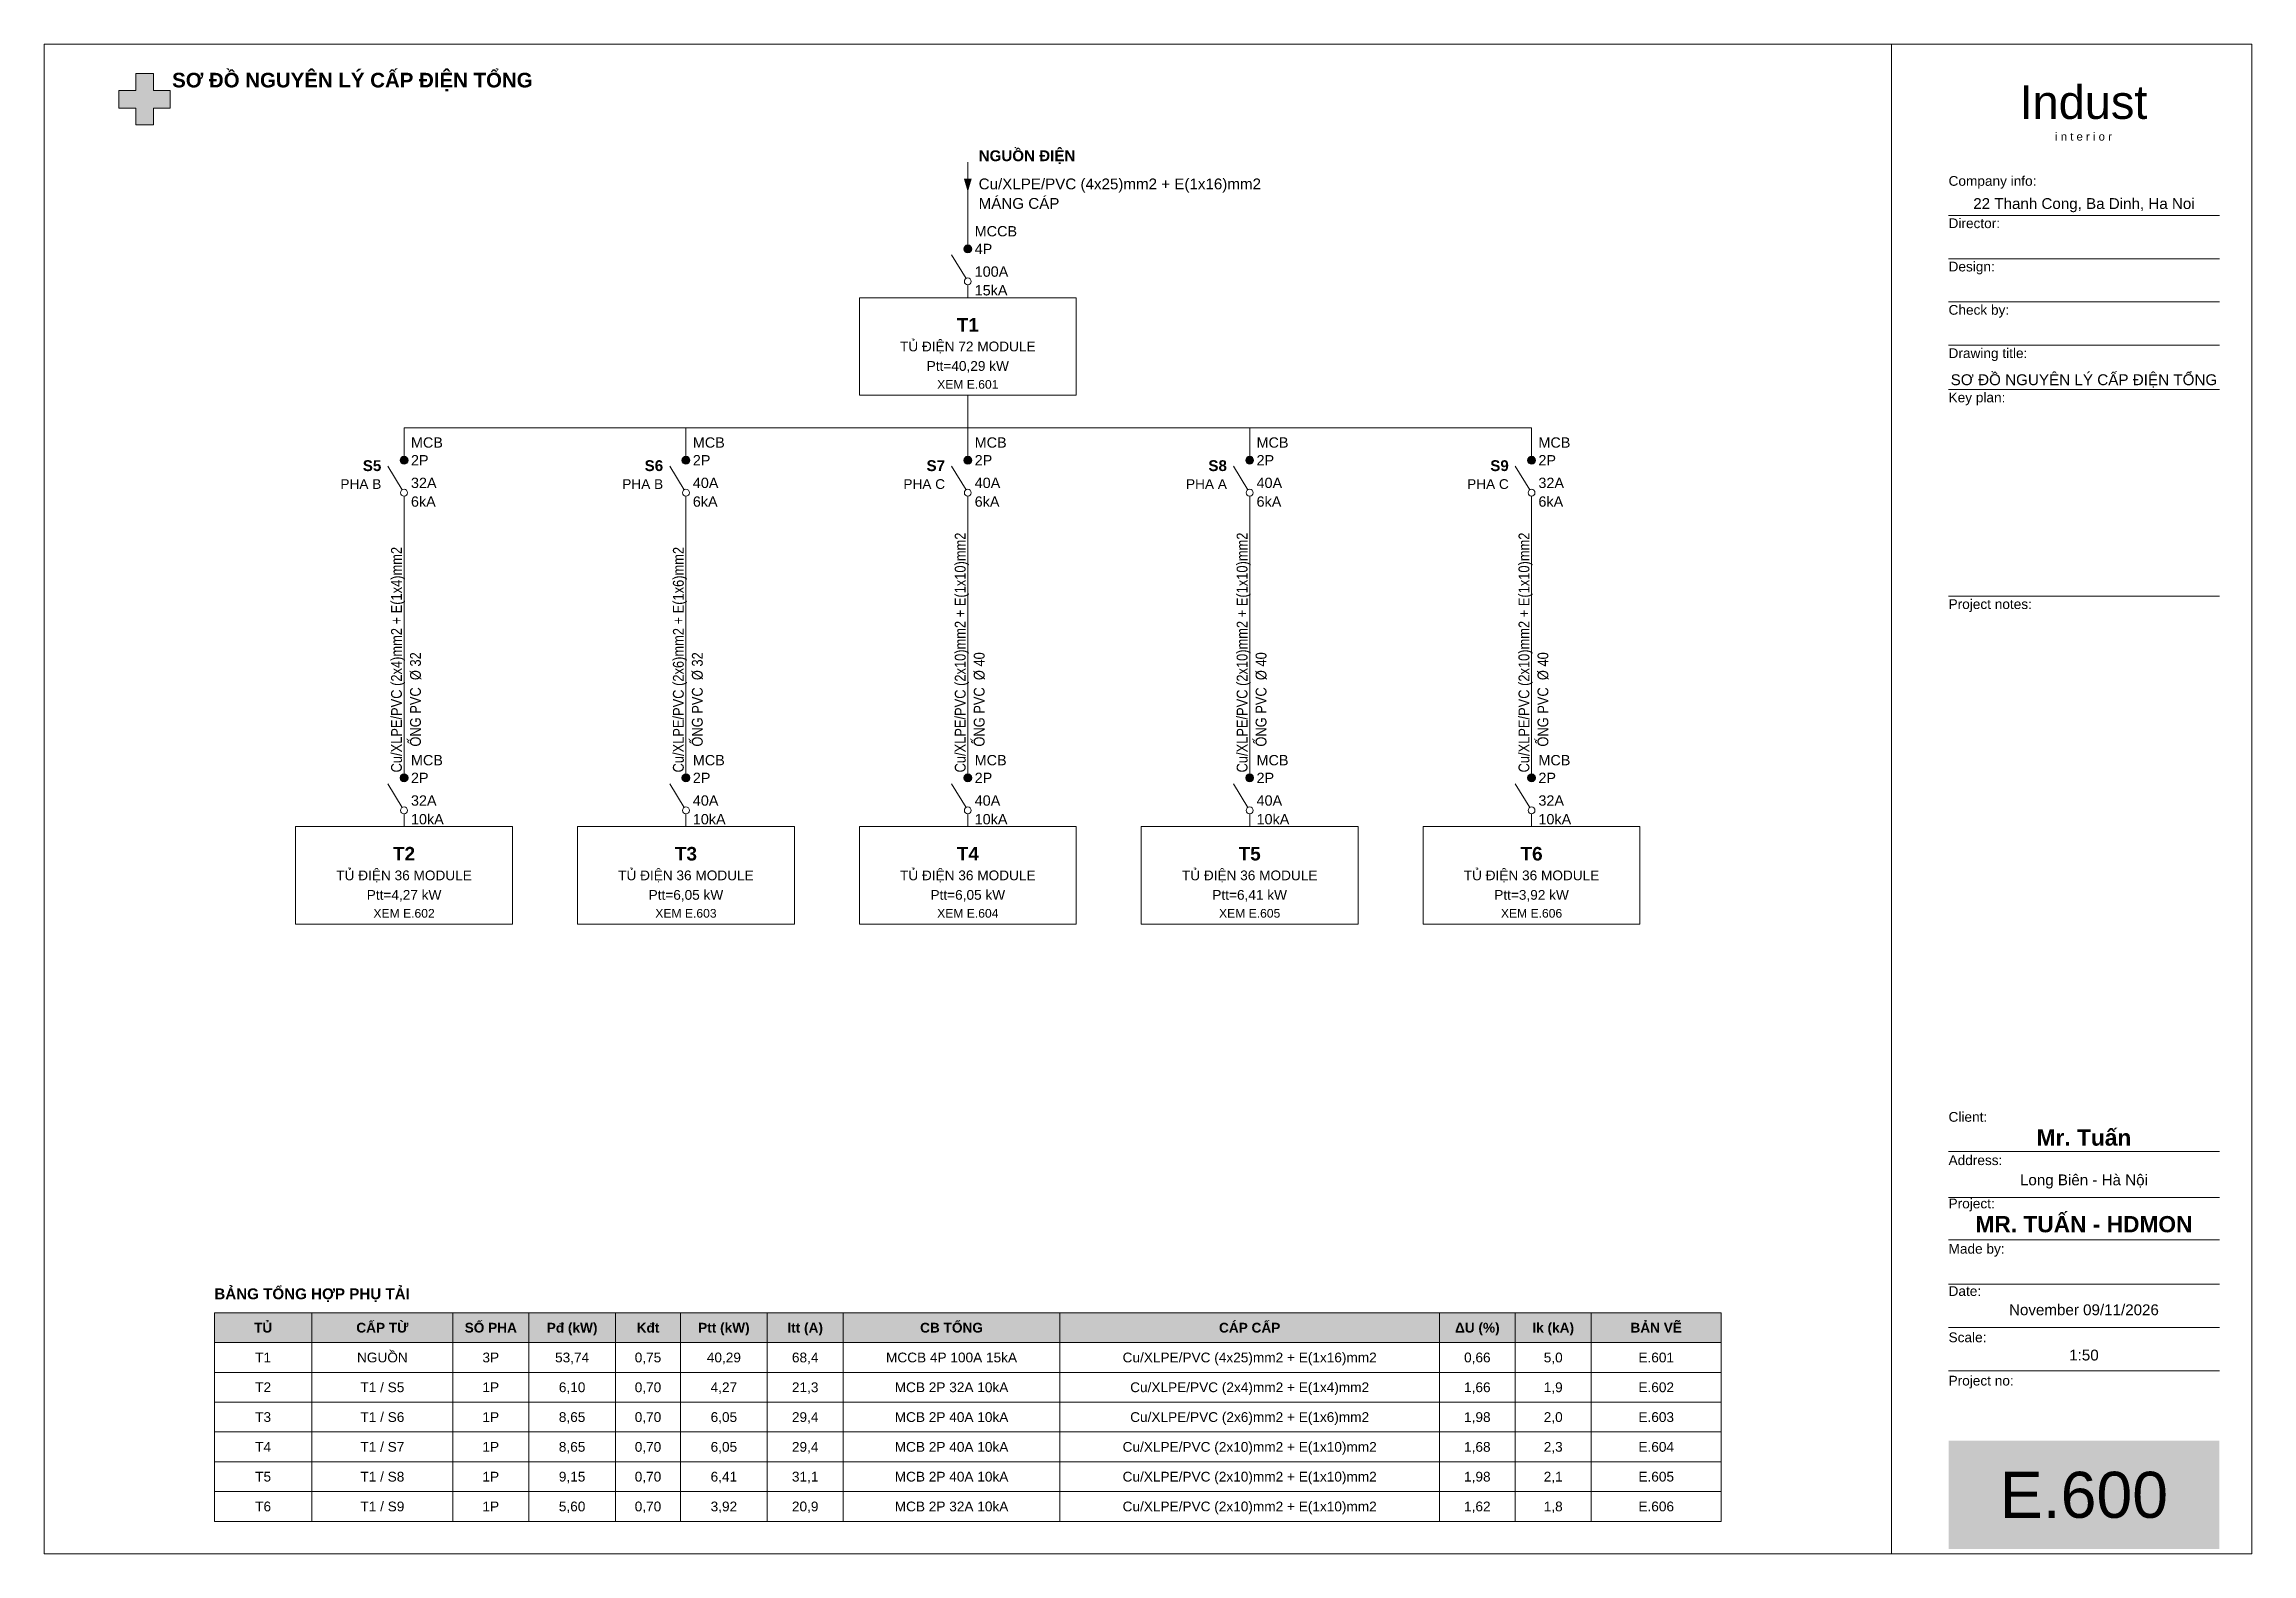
# Model space of a CAD drawing. Header units: millimetres. Extents: x 10 to 417, y 6 to 285.
import ezdxf
from ezdxf.enums import TextEntityAlignment as Align

# ---------------------------------------------------------------- set-up
doc = ezdxf.new("R2010")
doc.units = ezdxf.units.MM
for name, color, linetype, lineweight, true_color in [('IND-KHUNG', 254, 'Continuous', 0, 0xbebebe), ('IND-KT-GIATRI', 250, 'Continuous', 0, 0x333333), ('IND-KT-NET', 8, 'Continuous', 0, 0x7c7c7c), ('IND-KT-NHAN', 253, 'Continuous', 0, 0x959595), ('IND-KT-NOIBAT', 40, 'Continuous', 0, 0xffa31f), ('IND-KT-SOBV', 8, 'Continuous', 0, 0x7f7f7f), ('IND-KT-SOBV-CHU', 255, 'Continuous', 0, 0xe5e5e5), ('IND-SLD-CHU', 20, 'Continuous', 0, 0xe8562a), ('IND-SLD-NET', 154, 'Continuous', 0, 0x284f80), ('IND-SLD-O', 254, 'Continuous', 0, 0xeeeeee), ('IND-TIEUDE', 7, 'Continuous', 0, 0x000000), ('IND-TIEUDE-ICON', 132, 'Continuous', 0, 0x00b3b3)]:
    doc.layers.add(name, color=color, linetype=linetype, lineweight=lineweight, true_color=true_color)
doc.styles.add('IND-ARIAL', font='arial.ttf')
doc.styles.add('IND-ARIAL-DAM', font='arialbd.ttf')

# ---------------------------------------------------------------- blocks, each defined once
blk = doc.blocks.new('IND_CB')
at = {"layer": 'IND-SLD-NET'}
h = blk.add_hatch(color=256, dxfattribs=at)
h.dxf.hatch_style = 1
h.paths.add_polyline_path([(0.727, 0), (0.702, 0.188), (0.629, 0.363), (0.514, 0.514), (0.363, 0.629), (0.188, 0.702), (0, 0.727), (-0.188, 0.702), (-0.363, 0.629), (-0.514, 0.514), (-0.629, 0.363), (-0.702, 0.188), (-0.727, 0), (-0.702, -0.188), (-0.629, -0.363), (-0.514, -0.514), (-0.363, -0.629), (-0.188, -0.702), (0, -0.727), (0.188, -0.702), (0.363, -0.629), (0.514, -0.514), (0.629, -0.363), (0.702, -0.188)])
blk.add_line((-0.332, -5.452), (-2.997, -1.09), dxfattribs=at)
for centre, radius in [((0, 0), 0.727), ((0, -5.995), 0.636)]:
    blk.add_circle(centre, radius, dxfattribs=at)
at = {"layer": 'IND-SLD-CHU', "style": 'IND-ARIAL'}
for tag, p in [('LOAI', (1.272, 2.32)), ('SO_CUC', (1.272, -0.95)), ('DONG_DM', (1.272, -5.128)), ('DONG_CAT', (1.272, -8.58))]:
    blk.add_attdef(tag, p, '', height=1.9, dxfattribs=at)
blk = doc.blocks.new('IND_KHUNG_TEN_GIATRI')
at = {"layer": 'IND-KT-GIATRI', "style": 'IND-ARIAL'}
for tag, height, p in [('CONG_TY', 2, (386.12, 254.498)), ('GIAM_DOC', 2, (386.12, 246.505)), ('THIET_KE', 2, (386.12, 238.512)), ('KIEM_TRA', 2, (386.12, 230.519)), ('TEN_BAN_VE', 2.009, (386.12, 221.976)), ('DIA_CHI', 2, (386.12, 74.29)), ('NGUOI_VE', 2, (386.12, 57.214)), ('NGAY', 2, (386.12, 50.311)), ('TY_LE', 2, (386.12, 41.955)), ('SO_DU_AN', 2, (386.12, 32.872))]:
    blk.add_attdef(tag, text='', height=height, dxfattribs=at).set_placement(p, align=Align.CENTER)
at = {"layer": 'IND-KT-NOIBAT', "style": 'IND-ARIAL-DAM'}
for tag, p in [('CHU_DAU_TU', (386.12, 81.602)), ('DU_AN', (386.12, 65.616))]:
    blk.add_attdef(tag, text='', height=3, dxfattribs=at).set_placement(p, align=Align.CENTER)
at = {"layer": 'IND-KT-SOBV-CHU', "style": 'IND-ARIAL'}
blk.add_attdef('SO_BAN_VE', text='', height=8.5, dxfattribs=at).set_placement((386.12, 12.909), align=Align.CENTER)

msp = doc.modelspace()

# ---------------------------------------------------------------- hatches: boundary and pattern name
at = {"layer": 'IND-KT-SOBV'}
h = msp.add_hatch(color=256, dxfattribs=at)
h.dxf.hatch_style = 1
h.paths.add_polyline_path([(361.142, 7.167), (411.099, 7.167), (411.099, 27.15), (361.142, 27.15)])
at = {"layer": 'IND-SLD-NET'}
h = msp.add_hatch(color=256, dxfattribs=at)
h.dxf.hatch_style = 1
h.paths.add_polyline_path([(180.208, 257.624), (179.478, 260.124), (180.938, 260.124)])
at = {"layer": 'IND-SLD-O'}
h = msp.add_hatch(color=256, dxfattribs=at)
h.dxf.hatch_style = 1
h.paths.add_polyline_path([(41.208, 45.259), (319.208, 45.259), (319.208, 50.759), (41.208, 50.759)])
at = {"layer": 'IND-TIEUDE-ICON'}
h = msp.add_hatch(color=256, dxfattribs=at)
h.dxf.hatch_style = 1
h.paths.add_polyline_path([(26.704, 279.477), (29.974, 279.477), (29.974, 276.389), (33.062, 276.389), (33.062, 273.119), (29.974, 273.119), (29.974, 270.031), (26.704, 270.031), (26.704, 273.119), (23.616, 273.119), (23.616, 276.389), (26.704, 276.389)])

# ---------------------------------------------------------------- linework, layer by layer
at = {"layer": 'IND-KHUNG'}
msp.add_line((350.606, 284.927), (350.606, 6.259), dxfattribs=at)
msp.add_lwpolyline([(9.81, 6.259), (417.093, 6.259), (417.093, 284.927), (9.81, 284.927)], close=True, dxfattribs=at)
at = {"layer": 'IND-KT-NET'}
for p, q in [((361.142, 253.318), (411.099, 253.318)), ((361.142, 245.325), (411.099, 245.325)), ((361.142, 237.332), (411.099, 237.332)), ((361.142, 229.339), (411.099, 229.339)), ((361.142, 221.164), (411.099, 221.164)), ((361.142, 183.015), (411.099, 183.015)), ((361.142, 80.558), (411.099, 80.558)), ((361.142, 72.02), (411.099, 72.02)), ((361.142, 64.209), (411.099, 64.209)), ((361.142, 56.034), (411.099, 56.034)), ((361.142, 48.041), (411.099, 48.041)), ((361.142, 40.048), (411.099, 40.048))]:
    msp.add_line(p, q, dxfattribs=at)
at = {"layer": 'IND-SLD-NET'}
for p, q in [((180.208, 263.124), (180.208, 247.124)), ((180.208, 240.494), (180.208, 238.124)), ((180.208, 220.124), (180.208, 214.124)), ((76.208, 214.124), (284.208, 214.124)), ((76.208, 214.124), (76.208, 208.124)), ((128.208, 214.124), (128.208, 208.124)), ((180.208, 214.124), (180.208, 208.124)), ((232.208, 214.124), (232.208, 208.124)), ((284.208, 214.124), (284.208, 208.124)), ((76.208, 201.494), (76.208, 149.494)), ((128.208, 201.494), (128.208, 149.494)), ((180.208, 201.494), (180.208, 149.494)), ((232.208, 201.494), (232.208, 149.494)), ((284.208, 201.494), (284.208, 149.494)), ((76.208, 142.863), (76.208, 140.494)), ((128.208, 142.863), (128.208, 140.494)), ((180.208, 142.863), (180.208, 140.494)), ((232.208, 142.863), (232.208, 140.494)), ((284.208, 142.863), (284.208, 140.494)), ((41.208, 50.759), (319.208, 50.759)), ((41.208, 12.259), (41.208, 50.759)), ((59.208, 12.259), (59.208, 50.759)), ((85.208, 12.259), (85.208, 50.759)), ((99.208, 12.259), (99.208, 50.759)), ((115.208, 12.259), (115.208, 50.759)), ((127.208, 12.259), (127.208, 50.759)), ((143.208, 12.259), (143.208, 50.759)), ((157.208, 12.259), (157.208, 50.759)), ((197.208, 12.259), (197.208, 50.759)), ((267.208, 12.259), (267.208, 50.759)), ((281.208, 12.259), (281.208, 50.759)), ((295.208, 12.259), (295.208, 50.759)), ((319.208, 12.259), (319.208, 50.759)), ((41.208, 45.259), (319.208, 45.259)), ((41.208, 39.759), (319.208, 39.759)), ((41.208, 34.259), (319.208, 34.259)), ((41.208, 28.759), (319.208, 28.759)), ((41.208, 23.259), (319.208, 23.259)), ((41.208, 17.759), (319.208, 17.759)), ((41.208, 12.259), (319.208, 12.259))]:
    msp.add_line(p, q, dxfattribs=at)
for points in [[(160.208, 220.124), (200.208, 220.124), (200.208, 238.124), (160.208, 238.124)], [(56.208, 122.494), (96.208, 122.494), (96.208, 140.494), (56.208, 140.494)], [(108.208, 122.494), (148.208, 122.494), (148.208, 140.494), (108.208, 140.494)], [(160.208, 122.494), (200.208, 122.494), (200.208, 140.494), (160.208, 140.494)], [(212.208, 122.494), (252.208, 122.494), (252.208, 140.494), (212.208, 140.494)], [(264.208, 122.494), (304.208, 122.494), (304.208, 140.494), (264.208, 140.494)]]:
    msp.add_lwpolyline(points, close=True, dxfattribs=at)
at = {"layer": 'IND-TIEUDE'}
msp.add_lwpolyline([(26.704, 279.477), (29.974, 279.477), (29.974, 276.389), (33.062, 276.389), (33.062, 273.119), (29.974, 273.119), (29.974, 270.031), (26.704, 270.031), (26.704, 273.119), (23.616, 273.119), (23.616, 276.389), (26.704, 276.389)], close=True, dxfattribs=at)

# ---------------------------------------------------------------- block references
at = {"layer": 'IND-SLD-NET'}
msp.add_blockref('IND_KHUNG_TEN_GIATRI', (0, 0), dxfattribs=at).add_auto_attribs({'CONG_TY': '22 Thanh Cong, Ba Dinh, Ha Noi', 'TEN_BAN_VE': 'SƠ ĐỒ NGUYÊN LÝ CẤP ĐIỆN TỔNG', 'CHU_DAU_TU': 'Mr. Tuấn', 'DIA_CHI': 'Long Biên - Hà Nội', 'DU_AN': 'MR. TUẤN - HDMON', 'NGAY': 'November 09/11/2026', 'TY_LE': '1:50', 'SO_BAN_VE': 'E.600'})
ref = msp.add_blockref('IND_CB', (180.208, 247.124), dxfattribs=at)
ref.add_attrib('LOAI', 'MCCB', (181.479, 249.444), dxfattribs={"layer": 'IND-SLD-CHU', "height": 1.9, "style": 'IND-ARIAL'})
ref.add_attrib('SO_CUC', '4P', (181.479, 246.174), dxfattribs={"layer": 'IND-SLD-CHU', "height": 1.9, "style": 'IND-ARIAL'})
ref.add_attrib('DONG_DM', '100A', (181.479, 241.996), dxfattribs={"layer": 'IND-SLD-CHU', "height": 1.9, "style": 'IND-ARIAL'})
ref.add_attrib('DONG_CAT', '15kA', (181.479, 238.544), dxfattribs={"layer": 'IND-SLD-CHU', "height": 1.9, "style": 'IND-ARIAL'})
ref = msp.add_blockref('IND_CB', (76.208, 208.124), dxfattribs=at)
ref.add_attrib('LOAI', 'MCB', (77.479, 210.444), dxfattribs={"layer": 'IND-SLD-CHU', "height": 1.9, "style": 'IND-ARIAL'})
ref.add_attrib('SO_CUC', '2P', (77.479, 207.174), dxfattribs={"layer": 'IND-SLD-CHU', "height": 1.9, "style": 'IND-ARIAL'})
ref.add_attrib('DONG_DM', '32A', (77.479, 202.996), dxfattribs={"layer": 'IND-SLD-CHU', "height": 1.9, "style": 'IND-ARIAL'})
ref.add_attrib('DONG_CAT', '6kA', (77.479, 199.544), dxfattribs={"layer": 'IND-SLD-CHU', "height": 1.9, "style": 'IND-ARIAL'})
ref = msp.add_blockref('IND_CB', (128.208, 208.124), dxfattribs=at)
ref.add_attrib('LOAI', 'MCB', (129.479, 210.444), dxfattribs={"layer": 'IND-SLD-CHU', "height": 1.9, "style": 'IND-ARIAL'})
ref.add_attrib('SO_CUC', '2P', (129.479, 207.174), dxfattribs={"layer": 'IND-SLD-CHU', "height": 1.9, "style": 'IND-ARIAL'})
ref.add_attrib('DONG_DM', '40A', (129.479, 202.996), dxfattribs={"layer": 'IND-SLD-CHU', "height": 1.9, "style": 'IND-ARIAL'})
ref.add_attrib('DONG_CAT', '6kA', (129.479, 199.544), dxfattribs={"layer": 'IND-SLD-CHU', "height": 1.9, "style": 'IND-ARIAL'})
ref = msp.add_blockref('IND_CB', (180.208, 208.124), dxfattribs=at)
ref.add_attrib('LOAI', 'MCB', (181.479, 210.444), dxfattribs={"layer": 'IND-SLD-CHU', "height": 1.9, "style": 'IND-ARIAL'})
ref.add_attrib('SO_CUC', '2P', (181.479, 207.174), dxfattribs={"layer": 'IND-SLD-CHU', "height": 1.9, "style": 'IND-ARIAL'})
ref.add_attrib('DONG_DM', '40A', (181.479, 202.996), dxfattribs={"layer": 'IND-SLD-CHU', "height": 1.9, "style": 'IND-ARIAL'})
ref.add_attrib('DONG_CAT', '6kA', (181.479, 199.544), dxfattribs={"layer": 'IND-SLD-CHU', "height": 1.9, "style": 'IND-ARIAL'})
ref = msp.add_blockref('IND_CB', (232.208, 208.124), dxfattribs=at)
ref.add_attrib('LOAI', 'MCB', (233.479, 210.444), dxfattribs={"layer": 'IND-SLD-CHU', "height": 1.9, "style": 'IND-ARIAL'})
ref.add_attrib('SO_CUC', '2P', (233.479, 207.174), dxfattribs={"layer": 'IND-SLD-CHU', "height": 1.9, "style": 'IND-ARIAL'})
ref.add_attrib('DONG_DM', '40A', (233.479, 202.996), dxfattribs={"layer": 'IND-SLD-CHU', "height": 1.9, "style": 'IND-ARIAL'})
ref.add_attrib('DONG_CAT', '6kA', (233.479, 199.544), dxfattribs={"layer": 'IND-SLD-CHU', "height": 1.9, "style": 'IND-ARIAL'})
ref = msp.add_blockref('IND_CB', (284.208, 208.124), dxfattribs=at)
ref.add_attrib('LOAI', 'MCB', (285.479, 210.444), dxfattribs={"layer": 'IND-SLD-CHU', "height": 1.9, "style": 'IND-ARIAL'})
ref.add_attrib('SO_CUC', '2P', (285.479, 207.174), dxfattribs={"layer": 'IND-SLD-CHU', "height": 1.9, "style": 'IND-ARIAL'})
ref.add_attrib('DONG_DM', '32A', (285.479, 202.996), dxfattribs={"layer": 'IND-SLD-CHU', "height": 1.9, "style": 'IND-ARIAL'})
ref.add_attrib('DONG_CAT', '6kA', (285.479, 199.544), dxfattribs={"layer": 'IND-SLD-CHU', "height": 1.9, "style": 'IND-ARIAL'})
ref = msp.add_blockref('IND_CB', (76.208, 149.494), dxfattribs=at)
ref.add_attrib('LOAI', 'MCB', (77.479, 151.813), dxfattribs={"layer": 'IND-SLD-CHU', "height": 1.9, "style": 'IND-ARIAL'})
ref.add_attrib('SO_CUC', '2P', (77.479, 148.544), dxfattribs={"layer": 'IND-SLD-CHU', "height": 1.9, "style": 'IND-ARIAL'})
ref.add_attrib('DONG_DM', '32A', (77.479, 144.365), dxfattribs={"layer": 'IND-SLD-CHU', "height": 1.9, "style": 'IND-ARIAL'})
ref.add_attrib('DONG_CAT', '10kA', (77.479, 140.914), dxfattribs={"layer": 'IND-SLD-CHU', "height": 1.9, "style": 'IND-ARIAL'})
ref = msp.add_blockref('IND_CB', (128.208, 149.494), dxfattribs=at)
ref.add_attrib('LOAI', 'MCB', (129.479, 151.813), dxfattribs={"layer": 'IND-SLD-CHU', "height": 1.9, "style": 'IND-ARIAL'})
ref.add_attrib('SO_CUC', '2P', (129.479, 148.544), dxfattribs={"layer": 'IND-SLD-CHU', "height": 1.9, "style": 'IND-ARIAL'})
ref.add_attrib('DONG_DM', '40A', (129.479, 144.365), dxfattribs={"layer": 'IND-SLD-CHU', "height": 1.9, "style": 'IND-ARIAL'})
ref.add_attrib('DONG_CAT', '10kA', (129.479, 140.914), dxfattribs={"layer": 'IND-SLD-CHU', "height": 1.9, "style": 'IND-ARIAL'})
ref = msp.add_blockref('IND_CB', (180.208, 149.494), dxfattribs=at)
ref.add_attrib('LOAI', 'MCB', (181.479, 151.813), dxfattribs={"layer": 'IND-SLD-CHU', "height": 1.9, "style": 'IND-ARIAL'})
ref.add_attrib('SO_CUC', '2P', (181.479, 148.544), dxfattribs={"layer": 'IND-SLD-CHU', "height": 1.9, "style": 'IND-ARIAL'})
ref.add_attrib('DONG_DM', '40A', (181.479, 144.365), dxfattribs={"layer": 'IND-SLD-CHU', "height": 1.9, "style": 'IND-ARIAL'})
ref.add_attrib('DONG_CAT', '10kA', (181.479, 140.914), dxfattribs={"layer": 'IND-SLD-CHU', "height": 1.9, "style": 'IND-ARIAL'})
ref = msp.add_blockref('IND_CB', (232.208, 149.494), dxfattribs=at)
ref.add_attrib('LOAI', 'MCB', (233.479, 151.813), dxfattribs={"layer": 'IND-SLD-CHU', "height": 1.9, "style": 'IND-ARIAL'})
ref.add_attrib('SO_CUC', '2P', (233.479, 148.544), dxfattribs={"layer": 'IND-SLD-CHU', "height": 1.9, "style": 'IND-ARIAL'})
ref.add_attrib('DONG_DM', '40A', (233.479, 144.365), dxfattribs={"layer": 'IND-SLD-CHU', "height": 1.9, "style": 'IND-ARIAL'})
ref.add_attrib('DONG_CAT', '10kA', (233.479, 140.914), dxfattribs={"layer": 'IND-SLD-CHU', "height": 1.9, "style": 'IND-ARIAL'})
ref = msp.add_blockref('IND_CB', (284.208, 149.494), dxfattribs=at)
ref.add_attrib('LOAI', 'MCB', (285.479, 151.813), dxfattribs={"layer": 'IND-SLD-CHU', "height": 1.9, "style": 'IND-ARIAL'})
ref.add_attrib('SO_CUC', '2P', (285.479, 148.544), dxfattribs={"layer": 'IND-SLD-CHU', "height": 1.9, "style": 'IND-ARIAL'})
ref.add_attrib('DONG_DM', '32A', (285.479, 144.365), dxfattribs={"layer": 'IND-SLD-CHU', "height": 1.9, "style": 'IND-ARIAL'})
ref.add_attrib('DONG_CAT', '10kA', (285.479, 140.914), dxfattribs={"layer": 'IND-SLD-CHU', "height": 1.9, "style": 'IND-ARIAL'})

# ---------------------------------------------------------------- texts
at = {"layer": 'IND-KT-NHAN', "style": 'IND-ARIAL'}
for s, p in [('Company info:', (361.142, 259.676)), ('Director:', (361.142, 251.865)), ('Design:', (361.142, 243.872)), ('Check by:', (361.142, 235.879)), ('Drawing title:', (361.142, 227.885)), ('Key plan:', (361.142, 219.711)), ('Project notes:', (361.142, 181.562)), ('Client:', (361.142, 86.917)), ('Address:', (361.142, 78.924)), ('Project:', (361.142, 70.93)), ('Made by:', (361.142, 62.574)), ('Date:', (361.142, 54.763)), ('Scale:', (361.142, 46.225)), ('Project no:', (361.142, 38.231))]:
    msp.add_text(s, height=1.8, dxfattribs=at).set_placement(p, align=Align.MIDDLE_LEFT)
at = {"layer": 'IND-SLD-CHU'}
for s, style, p in [('NGUỒN ĐIỆN', 'IND-ARIAL-DAM', (182.208, 264.324)), ('Cu/XLPE/PVC (4x25)mm2 + E(1x16)mm2', 'IND-ARIAL', (182.208, 259.124)), ('MÁNG CÁP', 'IND-ARIAL', (182.208, 255.524))]:
    msp.add_text(s, height=2, dxfattribs=dict(at, style=style)).set_placement(p, align=Align.MIDDLE_LEFT)
for s, height, style, p in [('T1', 2.5, 'IND-ARIAL-DAM', (180.208, 233.124)), ('TỦ ĐIỆN 72 MODULE', 1.8, 'IND-ARIAL', (180.208, 229.124)), ('Ptt=40,29 kW', 1.8, 'IND-ARIAL', (180.208, 225.524)), ('XEM E.601', 1.6, 'IND-ARIAL', (180.208, 222.124)), ('T2', 2.5, 'IND-ARIAL-DAM', (76.208, 135.494)), ('T3', 2.5, 'IND-ARIAL-DAM', (128.208, 135.494)), ('T4', 2.5, 'IND-ARIAL-DAM', (180.208, 135.494)), ('T5', 2.5, 'IND-ARIAL-DAM', (232.208, 135.494)), ('T6', 2.5, 'IND-ARIAL-DAM', (284.208, 135.494)), ('TỦ ĐIỆN 36 MODULE', 1.8, 'IND-ARIAL', (76.208, 131.494)), ('TỦ ĐIỆN 36 MODULE', 1.8, 'IND-ARIAL', (128.208, 131.494)), ('TỦ ĐIỆN 36 MODULE', 1.8, 'IND-ARIAL', (180.208, 131.494)), ('TỦ ĐIỆN 36 MODULE', 1.8, 'IND-ARIAL', (232.208, 131.494)), ('TỦ ĐIỆN 36 MODULE', 1.8, 'IND-ARIAL', (284.208, 131.494)), ('Ptt=4,27 kW', 1.8, 'IND-ARIAL', (76.208, 127.894)), ('Ptt=6,05 kW', 1.8, 'IND-ARIAL', (128.208, 127.894)), ('Ptt=6,05 kW', 1.8, 'IND-ARIAL', (180.208, 127.894)), ('Ptt=6,41 kW', 1.8, 'IND-ARIAL', (232.208, 127.894)), ('Ptt=3,92 kW', 1.8, 'IND-ARIAL', (284.208, 127.894)), ('XEM E.602', 1.6, 'IND-ARIAL', (76.208, 124.494)), ('XEM E.603', 1.6, 'IND-ARIAL', (128.208, 124.494)), ('XEM E.604', 1.6, 'IND-ARIAL', (180.208, 124.494)), ('XEM E.605', 1.6, 'IND-ARIAL', (232.208, 124.494)), ('XEM E.606', 1.6, 'IND-ARIAL', (284.208, 124.494)), ('TỦ', 1.8, 'IND-ARIAL-DAM', (50.208, 48.009)), ('CẤP TỪ', 1.8, 'IND-ARIAL-DAM', (72.208, 48.009)), ('SỐ PHA', 1.8, 'IND-ARIAL-DAM', (92.208, 48.009)), ('Pđ (kW)', 1.8, 'IND-ARIAL-DAM', (107.208, 48.009)), ('Kđt', 1.8, 'IND-ARIAL-DAM', (121.208, 48.009)), ('Ptt (kW)', 1.8, 'IND-ARIAL-DAM', (135.208, 48.009)), ('Itt (A)', 1.8, 'IND-ARIAL-DAM', (150.208, 48.009)), ('CB TỔNG', 1.8, 'IND-ARIAL-DAM', (177.208, 48.009)), ('CÁP CẤP', 1.8, 'IND-ARIAL-DAM', (232.208, 48.009)), ('ΔU (%)', 1.8, 'IND-ARIAL-DAM', (274.208, 48.009)), ('Ik (kA)', 1.8, 'IND-ARIAL-DAM', (288.208, 48.009)), ('BẢN VẼ', 1.8, 'IND-ARIAL-DAM', (307.208, 48.009)), ('T1', 1.8, 'IND-ARIAL', (50.208, 42.509)), ('NGUỒN', 1.8, 'IND-ARIAL', (72.208, 42.509)), ('3P', 1.8, 'IND-ARIAL', (92.208, 42.509)), ('53,74', 1.8, 'IND-ARIAL', (107.208, 42.509)), ('0,75', 1.8, 'IND-ARIAL', (121.208, 42.509)), ('40,29', 1.8, 'IND-ARIAL', (135.208, 42.509)), ('68,4', 1.8, 'IND-ARIAL', (150.208, 42.509)), ('MCCB 4P 100A 15kA', 1.8, 'IND-ARIAL', (177.208, 42.509)), ('Cu/XLPE/PVC (4x25)mm2 + E(1x16)mm2', 1.8, 'IND-ARIAL', (232.208, 42.509)), ('0,66', 1.8, 'IND-ARIAL', (274.208, 42.509)), ('5,0', 1.8, 'IND-ARIAL', (288.208, 42.509)), ('E.601', 1.8, 'IND-ARIAL', (307.208, 42.509)), ('T2', 1.8, 'IND-ARIAL', (50.208, 37.009)), ('T1 / S5', 1.8, 'IND-ARIAL', (72.208, 37.009)), ('1P', 1.8, 'IND-ARIAL', (92.208, 37.009)), ('6,10', 1.8, 'IND-ARIAL', (107.208, 37.009)), ('0,70', 1.8, 'IND-ARIAL', (121.208, 37.009)), ('4,27', 1.8, 'IND-ARIAL', (135.208, 37.009)), ('21,3', 1.8, 'IND-ARIAL', (150.208, 37.009)), ('MCB 2P 32A 10kA', 1.8, 'IND-ARIAL', (177.208, 37.009)), ('Cu/XLPE/PVC (2x4)mm2 + E(1x4)mm2', 1.8, 'IND-ARIAL', (232.208, 37.009)), ('1,66', 1.8, 'IND-ARIAL', (274.208, 37.009)), ('1,9', 1.8, 'IND-ARIAL', (288.208, 37.009)), ('E.602', 1.8, 'IND-ARIAL', (307.208, 37.009)), ('T3', 1.8, 'IND-ARIAL', (50.208, 31.509)), ('T1 / S6', 1.8, 'IND-ARIAL', (72.208, 31.509)), ('1P', 1.8, 'IND-ARIAL', (92.208, 31.509)), ('8,65', 1.8, 'IND-ARIAL', (107.208, 31.509)), ('0,70', 1.8, 'IND-ARIAL', (121.208, 31.509)), ('6,05', 1.8, 'IND-ARIAL', (135.208, 31.509)), ('29,4', 1.8, 'IND-ARIAL', (150.208, 31.509)), ('MCB 2P 40A 10kA', 1.8, 'IND-ARIAL', (177.208, 31.509)), ('Cu/XLPE/PVC (2x6)mm2 + E(1x6)mm2', 1.8, 'IND-ARIAL', (232.208, 31.509)), ('1,98', 1.8, 'IND-ARIAL', (274.208, 31.509)), ('2,0', 1.8, 'IND-ARIAL', (288.208, 31.509)), ('E.603', 1.8, 'IND-ARIAL', (307.208, 31.509)), ('T4', 1.8, 'IND-ARIAL', (50.208, 26.009)), ('T1 / S7', 1.8, 'IND-ARIAL', (72.208, 26.009)), ('1P', 1.8, 'IND-ARIAL', (92.208, 26.009)), ('8,65', 1.8, 'IND-ARIAL', (107.208, 26.009)), ('0,70', 1.8, 'IND-ARIAL', (121.208, 26.009)), ('6,05', 1.8, 'IND-ARIAL', (135.208, 26.009)), ('29,4', 1.8, 'IND-ARIAL', (150.208, 26.009)), ('MCB 2P 40A 10kA', 1.8, 'IND-ARIAL', (177.208, 26.009)), ('Cu/XLPE/PVC (2x10)mm2 + E(1x10)mm2', 1.8, 'IND-ARIAL', (232.208, 26.009)), ('1,68', 1.8, 'IND-ARIAL', (274.208, 26.009)), ('2,3', 1.8, 'IND-ARIAL', (288.208, 26.009)), ('E.604', 1.8, 'IND-ARIAL', (307.208, 26.009)), ('T5', 1.8, 'IND-ARIAL', (50.208, 20.509)), ('T1 / S8', 1.8, 'IND-ARIAL', (72.208, 20.509)), ('1P', 1.8, 'IND-ARIAL', (92.208, 20.509)), ('9,15', 1.8, 'IND-ARIAL', (107.208, 20.509)), ('0,70', 1.8, 'IND-ARIAL', (121.208, 20.509)), ('6,41', 1.8, 'IND-ARIAL', (135.208, 20.509)), ('31,1', 1.8, 'IND-ARIAL', (150.208, 20.509)), ('MCB 2P 40A 10kA', 1.8, 'IND-ARIAL', (177.208, 20.509)), ('Cu/XLPE/PVC (2x10)mm2 + E(1x10)mm2', 1.8, 'IND-ARIAL', (232.208, 20.509)), ('1,98', 1.8, 'IND-ARIAL', (274.208, 20.509)), ('2,1', 1.8, 'IND-ARIAL', (288.208, 20.509)), ('E.605', 1.8, 'IND-ARIAL', (307.208, 20.509)), ('T6', 1.8, 'IND-ARIAL', (50.208, 15.009)), ('T1 / S9', 1.8, 'IND-ARIAL', (72.208, 15.009)), ('1P', 1.8, 'IND-ARIAL', (92.208, 15.009)), ('5,60', 1.8, 'IND-ARIAL', (107.208, 15.009)), ('0,70', 1.8, 'IND-ARIAL', (121.208, 15.009)), ('3,92', 1.8, 'IND-ARIAL', (135.208, 15.009)), ('20,9', 1.8, 'IND-ARIAL', (150.208, 15.009)), ('MCB 2P 32A 10kA', 1.8, 'IND-ARIAL', (177.208, 15.009)), ('Cu/XLPE/PVC (2x10)mm2 + E(1x10)mm2', 1.8, 'IND-ARIAL', (232.208, 15.009)), ('1,62', 1.8, 'IND-ARIAL', (274.208, 15.009)), ('1,8', 1.8, 'IND-ARIAL', (288.208, 15.009)), ('E.606', 1.8, 'IND-ARIAL', (307.208, 15.009))]:
    msp.add_text(s, height=height, dxfattribs=dict(at, style=style)).set_placement(p, align=Align.MIDDLE_CENTER)
for s, height, style, p in [('S5', 2, 'IND-ARIAL-DAM', (72.008, 207.124)), ('S6', 2, 'IND-ARIAL-DAM', (124.008, 207.124)), ('S7', 2, 'IND-ARIAL-DAM', (176.008, 207.124)), ('S8', 2, 'IND-ARIAL-DAM', (228.008, 207.124)), ('S9', 2, 'IND-ARIAL-DAM', (280.008, 207.124)), ('PHA B', 1.8, 'IND-ARIAL', (72.008, 203.724)), ('PHA B', 1.8, 'IND-ARIAL', (124.008, 203.724)), ('PHA C', 1.8, 'IND-ARIAL', (176.008, 203.724)), ('PHA A', 1.8, 'IND-ARIAL', (228.008, 203.724)), ('PHA C', 1.8, 'IND-ARIAL', (280.008, 203.724))]:
    msp.add_text(s, height=height, dxfattribs=dict(at, style=style)).set_placement(p, align=Align.MIDDLE_RIGHT)
at = {"layer": 'IND-SLD-CHU', "style": 'IND-ARIAL', "width": 0.85}
for s, p in [('Cu/XLPE/PVC (2x4)mm2 + E(1x4)mm2', (75.808, 150.494)), ('Cu/XLPE/PVC (2x6)mm2 + E(1x6)mm2', (127.808, 150.494)), ('Cu/XLPE/PVC (2x10)mm2 + E(1x10)mm2', (179.808, 150.494)), ('Cu/XLPE/PVC (2x10)mm2 + E(1x10)mm2', (231.808, 150.494)), ('Cu/XLPE/PVC (2x10)mm2 + E(1x10)mm2', (283.808, 150.494)), ('ỐNG PVC  Ø 32', (79.308, 155.263)), ('ỐNG PVC  Ø 32', (131.308, 155.263)), ('ỐNG PVC  Ø 40', (183.308, 155.263)), ('ỐNG PVC  Ø 40', (235.308, 155.263)), ('ỐNG PVC  Ø 40', (287.308, 155.263))]:
    msp.add_text(s, height=2, rotation=90, dxfattribs=at).set_placement(p)
at = {"layer": 'IND-TIEUDE', "style": 'IND-ARIAL-DAM'}
msp.add_text('SƠ ĐỒ NGUYÊN LÝ CẤP ĐIỆN TỔNG', height=2.7, dxfattribs=at).set_placement((33.426, 276.934))
at = {"layer": 'IND-TIEUDE', "style": 'IND-ARIAL'}
for s, height, p in [('Indust', 6.2, (386.029, 271.121)), ('i n t e r i o r', 1.5, (386.029, 267.124))]:
    msp.add_text(s, height=height, dxfattribs=at).set_placement(p, align=Align.CENTER)
at = {"layer": 'IND-TIEUDE', "style": 'IND-ARIAL-DAM'}
msp.add_text('BẢNG TỔNG HỢP PHỤ TẢI', height=2, dxfattribs=at).set_placement((41.208, 54.259), align=Align.MIDDLE_LEFT)

doc.saveas('drawing.dxf')
